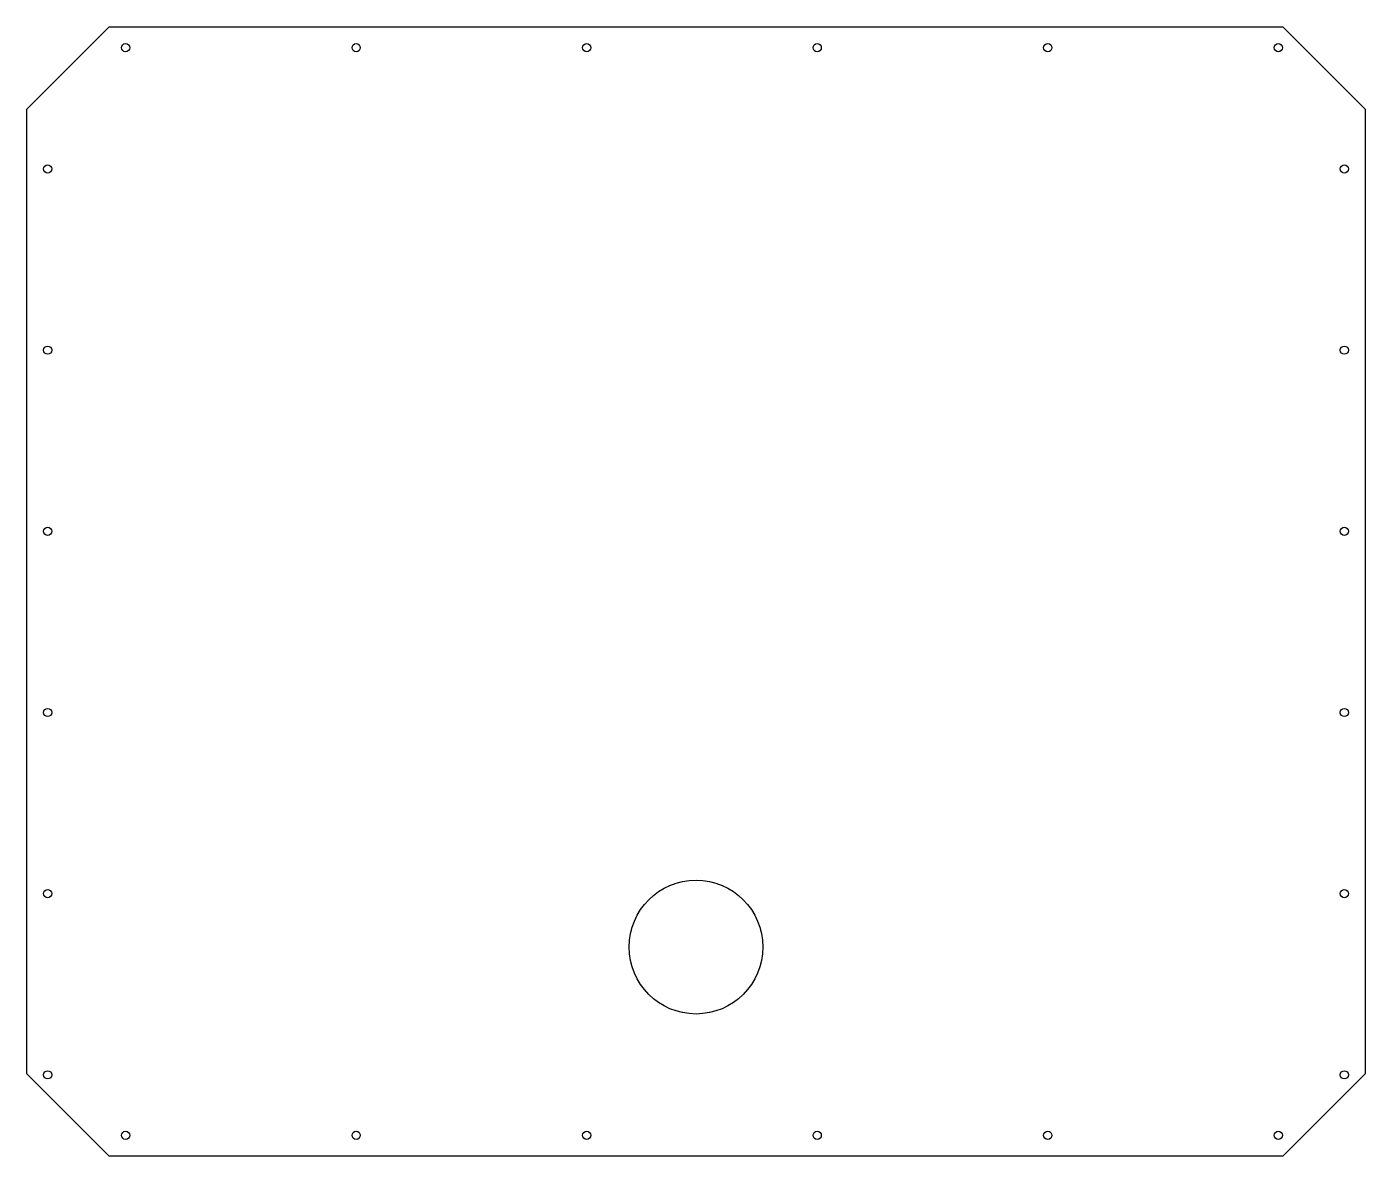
# Model space of a CAD drawing. Header units: millimetres. Extents: x -406 to 406, y -343 to 343.
import ezdxf

# ---------------------------------------------------------------- set-up
doc = ezdxf.new("R2010")
doc.units = ezdxf.units.MM
doc.layers.get('0').update_dxf_attribs({"linetype": 'CONTINUOUS'})

msp = doc.modelspace()

# ---------------------------------------------------------------- linework, layer by layer
msp.add_lwpolyline([(-356.4, -342.9), (-406.4, -292.9), (-406.4, 292.9), (-356.4, 342.9), (356.4, 342.9), (406.4, 292.9), (406.4, -292.9), (356.4, -342.9)], close=True)
for centre, radius in [((-346.39, 330.2), 2.5), ((-206.39, 330.2), 2.5), ((-66.39, 330.2), 2.5), ((73.61, 330.2), 2.5), ((213.61, 330.2), 2.5), ((353.61, 330.2), 2.5), ((-393.7, 256.54), 2.5), ((393.7, 256.54), 2.5), ((-393.7, 146.54), 2.5), ((393.7, 146.54), 2.5), ((-393.7, 36.54), 2.5), ((393.7, 36.54), 2.5), ((-393.7, -73.46), 2.5), ((393.7, -73.46), 2.5), ((0, -215.9), 40.64), ((-393.7, -183.46), 2.5), ((393.7, -183.46), 2.5), ((-393.7, -293.46), 2.5), ((393.7, -293.46), 2.5), ((-346.39, -330.2), 2.5), ((-206.39, -330.2), 2.5), ((-66.39, -330.2), 2.5), ((73.61, -330.2), 2.5), ((213.61, -330.2), 2.5), ((353.61, -330.2), 2.5)]:
    msp.add_circle(centre, radius)

doc.saveas('drawing.dxf')
